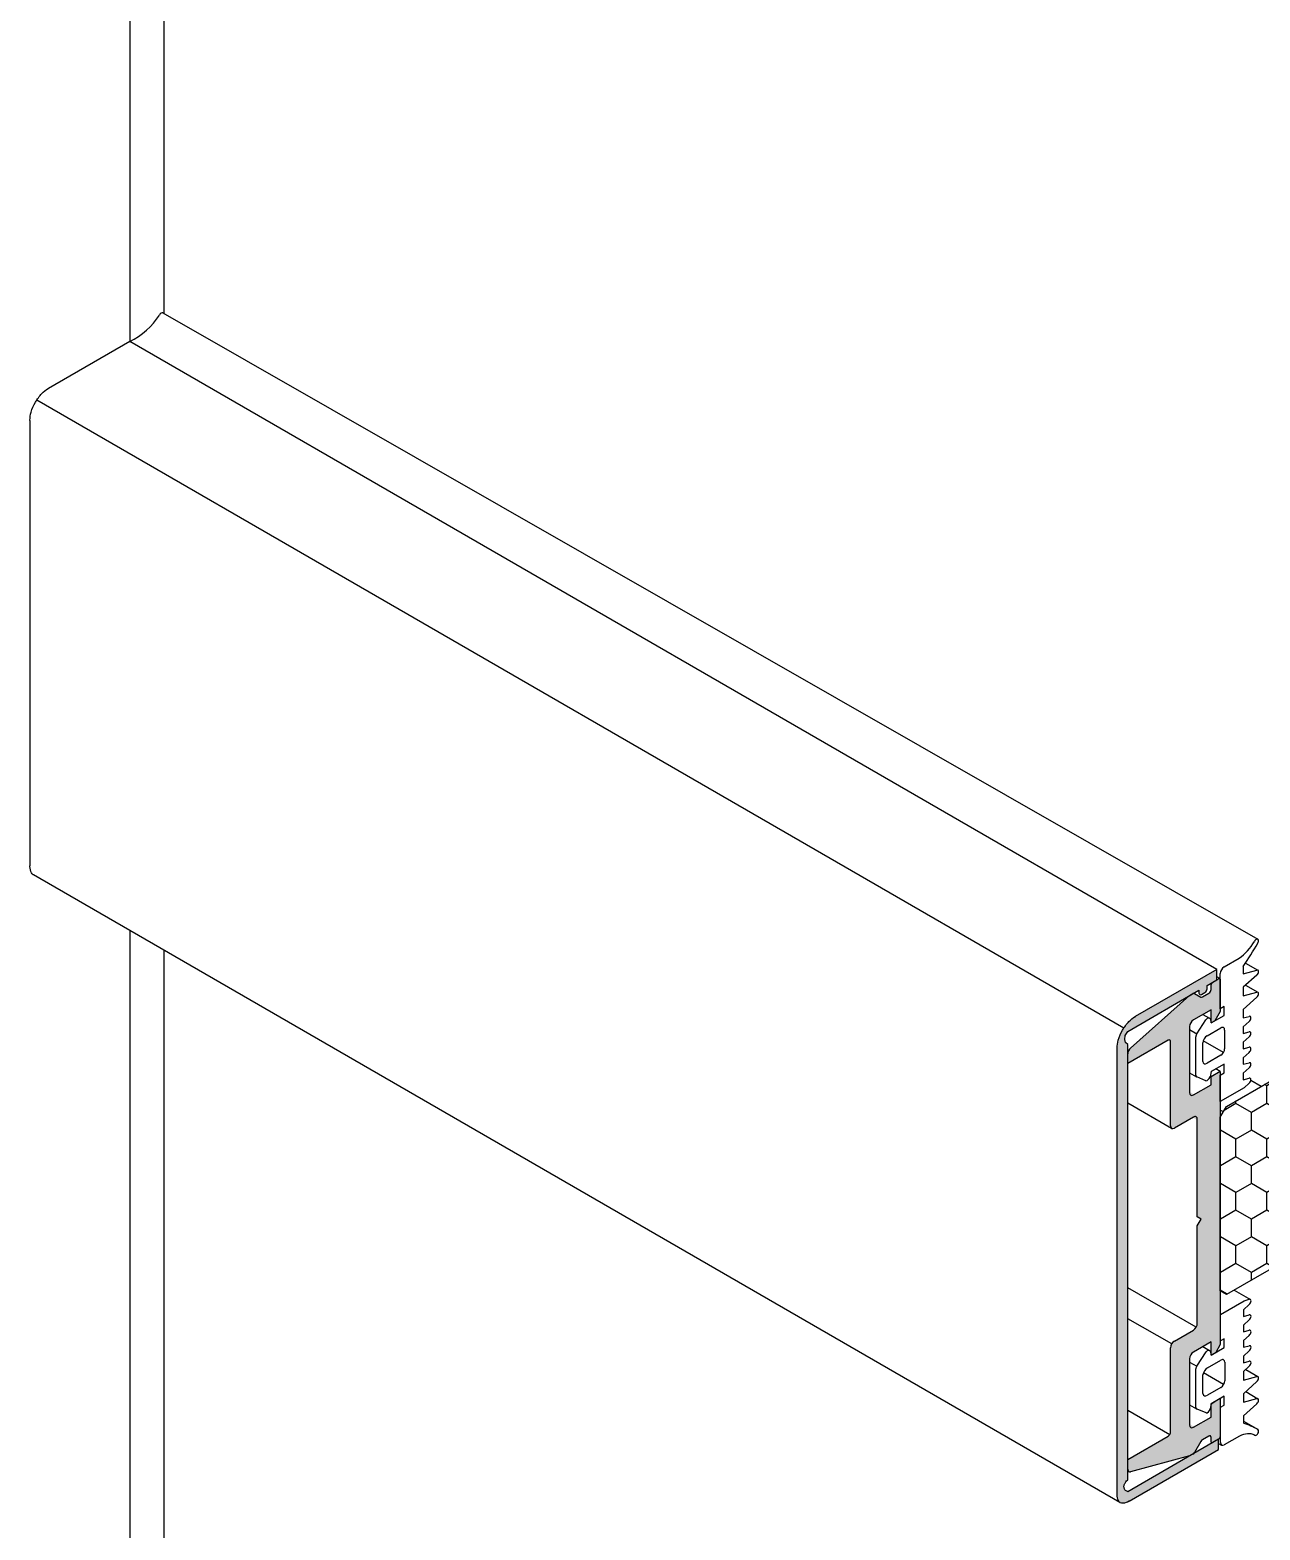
# Model space of a CAD drawing. Extents: x 0 to 4131, y -1600 to 527.
# Drawn here: x 101.1 to 144.4, y -1188.7 to -1135.9 of the extents above; entities that cross this region are included whole.
import ezdxf

# ---------------------------------------------------------------- set-up
doc = ezdxf.new("R2010")
doc.units = 0
doc.header["$LTSCALE"] = 7.5
doc.header["$MEASUREMENT"] = 0
for name, color, linetype in [('FILL', 8, 'CONTINUOUS'), ('FINE', 7, 'CONTINUOUS'), ('GOMMA', 3, 'CONTINUOUS'), ('TRATTEGGI', 140, 'CONTINUOUS'), ('VITERIA', 40, 'CONTINUOUS')]:
    doc.layers.add(name, color=color, linetype=linetype)

msp = doc.modelspace()

# ---------------------------------------------------------------- hatches: boundary and pattern name
at = {"layer": 'FILL'}
msp.add_hatch(color=256, dxfattribs=at).paths.add_polyline_path([(139.7527, -1171.6061), (139.67, -1171.5363), (139.655, -1171.4328), (139.6637, -1171.2881), (139.7527, -1171.1443), (142.2562, -1169.6989), (142.2562, -1169.7974, 0.5773503), (142.3481, -1169.8504), (142.4682, -1169.781, 0.2679492), (142.5447, -1169.6485), (142.5447, -1169.5323), (142.8961, -1169.3294), (142.8961, -1168.9651), (140.0344, -1170.6174, 0.0066832), (140.0214, -1170.6246, 0.0723411), (139.7972, -1170.8016, 0.0587519), (139.5715, -1171.104, 0.0587519), (139.4224, -1171.4507, 0.0723411), (139.3813, -1171.7334, 0.0066832), (139.3815, -1171.7482), (139.3815, -1187.4212, 0.113381), (139.4306, -1187.6646, 0.1568512), (139.4912, -1187.7315, 0.1568512), (139.5795, -1187.7505, 0.113381), (139.8147, -1187.6714), (142.9509, -1185.8607), (142.9509, -1185.4964), (139.7527, -1187.3429), (139.7052, -1187.3206), (139.6556, -1187.279), (139.6307, -1187.2266), (139.6198, -1187.171), (139.6212, -1187.1269), (139.6368, -1187.0763), (139.6646, -1187.0263), (139.7018, -1186.9761), (139.7527, -1186.9206)])
h = msp.add_hatch(color=256, dxfattribs=at)
edge = h.paths.add_edge_path()
edge.add_line((143.0111, -1172.5592), (142.688, -1172.7457))
edge.add_line((142.688, -1172.7457), (142.688, -1173.0256))
edge.add_line((142.688, -1173.0256), (142.0686, -1173.3832))
edge.add_ellipse((142.0686, -1173.2277), major_axis=(0.0952, 0.1649), ratio=0.5773503, start_angle=135, end_angle=225, ccw=False)
edge.add_line((141.9339, -1173.3054), (141.9339, -1170.9733))
edge.add_ellipse((142.0686, -1170.8955), major_axis=(0.0952, 0.1649), ratio=0.5773503, start_angle=45, end_angle=135, ccw=False)
edge.add_line((142.0686, -1170.7401), (142.688, -1170.3825))
edge.add_line((142.688, -1170.3825), (142.688, -1170.8462))
edge.add_line((142.688, -1170.8462), (142.6886, -1170.8485))
edge.add_line((142.6886, -1170.8485), (142.8226, -1170.7712))
edge.add_line((142.8226, -1170.7712), (143.0111, -1170.4447))
edge.add_line((143.0111, -1170.4447), (143.0111, -1169.3097))
edge.add_ellipse((142.9707, -1169.333), major_axis=(0.0286, 0.0495), ratio=0.5773503, start_angle=-45, end_angle=0)
edge.add_line((142.9993, -1169.2835), (142.9991, -1169.2834))
edge.add_ellipse((142.9707, -1169.333), major_axis=(0.0286, 0.0495), ratio=0.5773503, start_angle=0.31169, end_angle=45)
edge.add_line((142.9707, -1169.2864), (142.7284, -1169.4263))
edge.add_ellipse((142.7284, -1169.4729), major_axis=(0.0286, 0.0495), ratio=0.5773503, start_angle=45, end_angle=135)
edge.add_line((142.688, -1169.4963), (142.688, -1169.6673))
edge.add_ellipse((142.6072, -1169.7139), major_axis=(0.0571, 0.0989), ratio=0.5773503, start_angle=225, end_angle=315, ccw=False)
edge.add_line((142.6072, -1169.8072), (142.3631, -1169.9481))
edge.add_ellipse((142.3848, -1169.8423), major_axis=(0.0571, 0.0989), ratio=0.5773503, start_angle=180, end_angle=225, ccw=False)
edge.add_line((142.3277, -1169.9413), (142.1057, -1169.8131))
edge.add_line((142.1057, -1169.8131), (142.1054, -1169.8129))
edge.add_ellipse((142.0486, -1169.912), major_axis=(0.0571, 0.0989), ratio=0.5773503, start_angle=0.31169, end_angle=45)
edge.add_line((142.0486, -1169.8188), (141.9339, -1169.8849))
edge.add_line((141.9339, -1169.8849), (139.8525, -1171.7307))
edge.add_ellipse((139.8873, -1171.8608), major_axis=(0.0952, 0.1649), ratio=0.5773503, start_angle=60, end_angle=135)
edge.add_line((139.7527, -1171.9385), (139.7527, -1172.2793))
edge.add_line((139.7527, -1172.2793), (141.1799, -1171.4553))
edge.add_ellipse((141.1799, -1171.5486), major_axis=(0.0571, 0.0989), ratio=0.5773503, start_angle=-45, end_angle=45, ccw=False)
edge.add_line((141.2607, -1171.5019), (141.2607, -1174.4715))
edge.add_ellipse((141.3953, -1174.3938), major_axis=(0.0952, 0.1649), ratio=0.5773503, start_angle=135, end_angle=180)
edge.add_ellipse((141.3953, -1174.3938), major_axis=(0.0952, 0.1649), ratio=0.5773503, start_angle=180, end_angle=225)
edge.add_line((141.3953, -1174.5493), (142.0686, -1174.1606))
edge.add_ellipse((142.0686, -1174.316), major_axis=(0.0952, 0.1649), ratio=0.5773503, start_angle=-45, end_angle=45, ccw=False)
edge.add_line((142.2032, -1174.2383), (142.2032, -1177.6733))
edge.add_line((142.2032, -1177.6733), (142.3379, -1177.751))
edge.add_line((142.3379, -1177.751), (142.2032, -1177.9843))
edge.add_line((142.2032, -1177.9843), (142.2032, -1181.4193))
edge.add_ellipse((142.0686, -1181.497), major_axis=(0.0952, 0.1649), ratio=0.5773503, start_angle=270.94581, end_angle=315, ccw=False)
edge.add_ellipse((142.0686, -1181.497), major_axis=(0.0952, 0.1649), ratio=0.5773503, start_angle=225, end_angle=270.94581, ccw=False)
edge.add_line((142.0686, -1181.6525), (141.3953, -1182.0412))
edge.add_ellipse((141.3953, -1182.1966), major_axis=(0.0952, 0.1649), ratio=0.5773503, start_angle=45, end_angle=89.05684)
edge.add_ellipse((141.3953, -1182.1966), major_axis=(0.0952, 0.1649), ratio=0.5773503, start_angle=89.05684, end_angle=135)
edge.add_line((141.2607, -1182.2744), (141.2607, -1185.2691))
edge.add_ellipse((141.1799, -1185.2906), major_axis=(0.0571, 0.0989), ratio=0.5773503, start_angle=270, end_angle=315, ccw=False)
edge.add_ellipse((141.1799, -1185.2906), major_axis=(0.0571, 0.0989), ratio=0.5773503, start_angle=225, end_angle=270, ccw=False)
edge.add_line((141.1799, -1185.3839), (139.7527, -1186.208))
edge.add_line((139.7527, -1186.208), (139.7527, -1186.5487))
edge.add_ellipse((139.8873, -1186.471), major_axis=(-0.0952, -0.1649), ratio=0.5773503, start_angle=-45, end_angle=30)
edge.add_line((139.8525, -1186.6413), (141.9339, -1186.0836))
edge.add_line((141.9339, -1186.0836), (142.0486, -1186.0174))
edge.add_ellipse((142.0486, -1185.9241), major_axis=(0.0571, 0.0989), ratio=0.5773503, start_angle=225, end_angle=270)
edge.add_line((142.1057, -1185.9571), (142.3277, -1185.5726))
edge.add_ellipse((142.3848, -1185.6056), major_axis=(0.0571, 0.0989), ratio=0.5773503, start_angle=45, end_angle=90, ccw=False)
edge.add_line((142.3631, -1185.5248), (142.6072, -1185.3839))
edge.add_ellipse((142.6072, -1185.4772), major_axis=(0.0571, 0.0989), ratio=0.5773503, start_angle=-45, end_angle=45, ccw=False)
edge.add_line((142.688, -1185.4306), (142.688, -1185.6016))
edge.add_ellipse((142.7284, -1185.5783), major_axis=(0.0286, 0.0495), ratio=0.5773503, start_angle=135, end_angle=225)
edge.add_line((142.7284, -1185.6249), (142.9707, -1185.485))
edge.add_ellipse((142.9707, -1185.4383), major_axis=(0.0286, 0.0495), ratio=0.5773503, start_angle=225, end_angle=315)
edge.add_line((143.0111, -1185.415), (143.0111, -1184.0622))
edge.add_line((143.0111, -1184.0622), (142.8225, -1184.1711))
edge.add_line((142.8226, -1184.1712), (142.6931, -1184.246))
edge.add_line((142.6931, -1184.246), (142.688, -1184.271))
edge.add_line((142.688, -1184.271), (142.688, -1184.7154))
edge.add_line((142.688, -1184.7154), (142.0686, -1185.073))
edge.add_ellipse((142.0686, -1184.9175), major_axis=(0.0952, 0.1649), ratio=0.5773503, start_angle=135, end_angle=225, ccw=False)
edge.add_line((141.9339, -1184.9952), (141.9339, -1182.6631))
edge.add_ellipse((142.0686, -1182.5853), major_axis=(0.0952, 0.1649), ratio=0.5773503, start_angle=45, end_angle=135, ccw=False)
edge.add_line((142.0686, -1182.4299), (142.688, -1182.0723))
edge.add_line((142.688, -1182.0723), (142.688, -1182.5162))
edge.add_line((142.688, -1182.5162), (142.6931, -1182.5355))
edge.add_line((142.6931, -1182.5355), (142.8497, -1182.4451))
edge.add_line((142.8497, -1182.4451), (143.0111, -1182.1655))
edge.add_line((143.0111, -1182.1655), (143.0111, -1172.5592))
at = {"layer": 'VITERIA'}
h = msp.add_hatch(dxfattribs=at)
h.set_pattern_fill('HONEY', color=256, scale=5, angle=90, style=0)
h.set_pattern_definition([(90, (-16.1099, -1339.6263), (-0.5412659, 0.9375), [0.625, -1.25]), (210, (-16.1099, -1339.6263), (-0.5412659, -0.9375), [0.625, -1.25]), (150, (-16.1099, -1339.6263), (-1.0825318, 2e-09), [-1.25, 0.625])])
h.paths.add_polyline_path([(147.1428, -1171.7842), (146.9212, -1171.6563), (143.2337, -1173.7853), (143.0121, -1174.1691), (143.0121, -1180.2767), (143.2337, -1180.4046), (146.9212, -1178.2756), (147.1428, -1177.8918)])

# ---------------------------------------------------------------- linework, layer by layer
at = {"layer": 'FINE'}
for p, q in [((104.6271, -1101.7176), (104.6271, -1146.8705)), ((142.8961, -1168.9651), (104.6271, -1146.8705)), ((139.6176, -1171.029), (101.3486, -1148.9343)), ((101.1124, -1149.6536), (101.1124, -1165.3216)), ((139.4817, -1187.7255), (101.2321, -1165.6421)), ((104.6271, -1167.6022), (104.6271, -1209.7665)), ((142.8961, -1168.9651), (140.0214, -1170.6246)), ((142.8961, -1169.3294), (142.8961, -1168.9651)), ((142.5447, -1169.5323), (142.8961, -1169.3294)), ((139.7527, -1171.1443), (142.2562, -1169.6989)), ((142.2562, -1169.6989), (142.2562, -1169.7974)), ((142.3481, -1169.8504), (142.4682, -1169.781)), ((142.5447, -1169.6485), (142.5447, -1169.5323)), ((139.655, -1171.4328), (139.6637, -1171.2881)), ((139.67, -1171.5363), (139.655, -1171.4328)), ((139.6637, -1171.2881), (139.7527, -1171.1443)), ((139.7527, -1171.6061), (139.67, -1171.5363)), ((139.7527, -1186.9213), (139.7527, -1171.6061)), ((139.3815, -1187.4162), (139.3815, -1171.7482)), ((143.0111, -1172.5592), (142.688, -1172.7457)), ((143.0111, -1172.5592), (142.8497, -1172.466)), ((143.0111, -1172.5592), (143.0111, -1182.1655)), ((142.688, -1172.7457), (142.6544, -1172.7263)), ((142.2032, -1177.6733), (142.2032, -1174.2383)), ((142.2032, -1181.4193), (142.2032, -1177.9843)), ((142.1654, -1181.5492), (139.7527, -1180.1734)), ((141.3017, -1182.139), (139.7527, -1181.2558)), ((139.7527, -1184.4759), (141.237, -1185.3236)), ((139.6202, -1187.1573), (139.6207, -1187.1422)), ((139.6211, -1187.1726), (139.6202, -1187.1573)), ((139.6207, -1187.1422), (139.6226, -1187.1269)), ((139.6232, -1187.1882), (139.6211, -1187.1726)), ((139.6226, -1187.1269), (139.6261, -1187.1111)), ((139.6264, -1187.2045), (139.6232, -1187.1882)), ((139.6261, -1187.1111), (139.6312, -1187.0946)), ((139.6307, -1187.2217), (139.6264, -1187.2045)), ((139.6368, -1187.2395), (139.6307, -1187.2217)), ((139.6312, -1187.0946), (139.6381, -1187.0771)), ((139.6455, -1187.2577), (139.6368, -1187.2395)), ((139.6381, -1187.0771), (139.6469, -1187.0582)), ((139.6574, -1187.2759), (139.6455, -1187.2577)), ((139.6469, -1187.0582), (139.6583, -1187.0376)), ((139.6733, -1187.2938), (139.6574, -1187.2759)), ((139.6583, -1187.0376), (139.673, -1187.0149)), ((139.673, -1187.0149), (139.6917, -1186.9897)), ((139.694, -1187.3112), (139.6733, -1187.2938)), ((139.6917, -1186.9897), (139.7152, -1186.9616)), ((139.7202, -1187.3276), (139.694, -1187.3112)), ((139.7152, -1186.9616), (139.744, -1186.9301)), ((139.7527, -1187.3429), (139.7202, -1187.3276)), ((139.744, -1186.9301), (139.7527, -1186.9213))]:
    msp.add_line(p, q, dxfattribs=at)
at = {"layer": 'FINE', "extrusion": (2.77556e-17, 0.816497, 0.57735)}
for p, q in [((142.688, -1169.6673), (142.688, -1169.4963)), ((142.7284, -1169.4263), (142.9707, -1169.2864)), ((142.9993, -1169.2835), (142.8961, -1169.2246)), ((143.0111, -1169.3097), (143.0111, -1170.4447)), ((139.8525, -1171.7307), (141.9339, -1169.8849)), ((141.9339, -1169.8849), (142.0486, -1169.8188)), ((142.1057, -1169.8131), (142.0819, -1169.7995)), ((142.1057, -1169.8131), (142.3277, -1169.9413)), ((142.3848, -1169.9356), (142.6072, -1169.8072)), ((142.688, -1170.3825), (142.0686, -1170.7401)), ((142.688, -1170.8489), (142.688, -1170.3825)), ((143.0111, -1170.4447), (142.8226, -1170.7712)), ((141.9339, -1170.9733), (141.9339, -1173.3054)), ((142.6506, -1170.7066), (142.6886, -1170.8487)), ((142.8226, -1170.7712), (142.688, -1170.8489)), ((141.1799, -1171.4553), (139.7527, -1172.2793)), ((141.2607, -1174.4715), (141.2607, -1171.5019)), ((139.7527, -1172.2793), (139.7527, -1171.9385)), ((142.688, -1172.5592), (142.8495, -1172.4659)), ((142.0686, -1173.3832), (142.688, -1173.0256)), ((142.688, -1173.0256), (142.688, -1172.7457)), ((143.0118, -1173.6162), (143.0118, -1172.6833)), ((141.3001, -1174.5587), (139.7527, -1173.6749)), ((142.0686, -1174.1606), (141.3953, -1174.5493)), ((142.3379, -1177.751), (142.2032, -1177.6733)), ((142.2032, -1177.9843), (142.3379, -1177.751)), ((141.3953, -1182.0412), (142.0686, -1181.6525)), ((142.688, -1182.0723), (142.0686, -1182.4299)), ((142.688, -1182.5387), (142.688, -1182.0723)), ((143.0111, -1182.1655), (142.8495, -1182.4454)), ((141.2607, -1185.244), (141.2607, -1182.2744)), ((141.9339, -1182.6631), (141.9339, -1184.9952)), ((142.6551, -1182.3934), (142.6931, -1182.5355)), ((142.8495, -1182.4454), (142.688, -1182.5387)), ((142.688, -1184.2489), (142.8226, -1184.1712)), ((142.688, -1184.7154), (142.688, -1184.2489)), ((143.0111, -1184.0622), (143.0111, -1185.415)), ((142.0686, -1185.073), (142.688, -1184.7154)), ((139.7527, -1186.208), (141.1799, -1185.3839)), ((142.3277, -1185.5726), (142.1057, -1185.9571)), ((142.6072, -1185.3839), (142.3848, -1185.5123)), ((142.688, -1185.6016), (142.688, -1185.4306)), ((142.9707, -1185.485), (142.7284, -1185.6249)), ((139.7527, -1186.5487), (139.7527, -1186.208)), ((141.9339, -1186.0836), (139.8525, -1186.6413)), ((142.0486, -1186.0174), (141.9339, -1186.0836))]:
    msp.add_line(p, q, dxfattribs=at)
at = {"layer": 'FINE'}
for points in [[(104.6271, -1146.8705), (101.7653, -1148.5227)], [(104.6271, -1146.8705), (101.7653, -1148.5227)], [(139.802, -1187.679), (142.9509, -1185.8607), (142.9509, -1185.4964), (139.7527, -1187.3429)]]:
    msp.add_lwpolyline(points, dxfattribs=at)
for points in [[(101.1124, -1149.6536, -0.0066832), (101.1122, -1149.6387, -0.0723411), (101.1534, -1149.356, -0.0587519), (101.3025, -1149.0094, -0.0587519), (101.5281, -1148.7069, -0.0723411), (101.7524, -1148.53, -0.0066832), (101.7653, -1148.5227, -0.1568512)], [(101.2321, -1165.6421, -0.0190889), (101.2222, -1165.6369, -0.1568512), (101.1615, -1165.5699, -0.1066171), (101.1122, -1165.3414, -0.0049948), (101.1124, -1165.3216, -0.0587519)], [(139.3815, -1171.7482, -0.0066832), (139.3813, -1171.7334, -0.0723411), (139.4224, -1171.4507, -0.0587519), (139.5715, -1171.104, -0.0587519), (139.7972, -1170.8016, -0.0723411), (140.0214, -1170.6246, -0.0066832), (140.0344, -1170.6174, -0.1568512)], [(139.8191, -1187.6689, -0.0049948), (139.802, -1187.679, -0.1066171), (139.5795, -1187.7505, -0.1568512), (139.4912, -1187.7315, -0.1568512), (139.4306, -1187.6646, -0.1066171), (139.3813, -1187.4361, -0.0049948), (139.3815, -1187.4162, -0.0587519)]]:
    msp.add_lwpolyline(points, format="xyb", dxfattribs=at)
for centre, radius, start, end in [((142.3174, -1169.7974), 0.0612, 180, 300), ((142.3916, -1169.6485), 0.1531, 300, 360)]:
    msp.add_arc(centre, radius, start, end, dxfattribs=at)
for centre, major_axis, start_param, end_param in [((142.7284, -1169.4729), (0.0286, 0.0495), 0.7853982, 2.3561945), ((142.9707, -1169.333), (0.0286, 0.0495), -0.7853982, 0.7853982), ((142.0486, -1169.912), (0.0571, 0.0989), 0, 0.7853982), ((142.3848, -1169.8423), (0.0571, 0.0989), 3.1415927, 3.9269908), ((142.6072, -1169.7139), (0.0571, 0.0989), 3.9269908, 5.4977871), ((142.0686, -1170.8955), (0.0952, 0.1649), 0.7853982, 2.3561945), ((141.1799, -1171.5486), (0.0571, 0.0989), -0.7853982, 0.7853982), ((139.8873, -1171.8608), (0.0952, 0.1649), 1.0471976, 2.3561945), ((142.0686, -1173.2277), (0.0952, 0.1649), 2.3561945, 3.9269908), ((142.0686, -1174.316), (0.0952, 0.1649), -0.7853982, 0.7853982), ((141.3953, -1174.3938), (0.0952, 0.1649), 2.3561945, 3.9269908), ((142.0686, -1181.497), (0.0952, 0.1649), 3.9269908, 5.4977871), ((141.3953, -1182.1966), (0.0952, 0.1649), 0.7853982, 2.3561945), ((142.0686, -1182.5853), (0.0952, 0.1649), 0.7853982, 2.3561945), ((141.1799, -1185.2906), (0.0571, 0.0989), 3.9269908, 5.4977871), ((142.0686, -1184.9175), (0.0952, 0.1649), 2.3561945, 3.9269908), ((142.3848, -1185.6056), (0.0571, 0.0989), 0.7853982, 1.5707963), ((142.6072, -1185.4772), (0.0571, 0.0989), -0.7853982, 0.7853982), ((142.7284, -1185.5783), (0.0286, 0.0495), 2.3561945, 3.9269908), ((142.9707, -1185.4383), (0.0286, 0.0495), 3.9269908, 5.4977871), ((142.0486, -1185.9241), (0.0571, 0.0989), 3.9269908, 4.712389), ((139.8873, -1186.471), (-0.0952, -0.1649), -0.7853982, 0.5235988)]:
    msp.add_ellipse(centre, major_axis=major_axis, ratio=0.5773503, start_param=start_param, end_param=end_param, dxfattribs=at)
at = {"layer": 'GOMMA'}
for p, q in [((105.8269, -1100.7977), (105.8269, -1145.8915)), ((105.7901, -1145.8705), (144.3335, -1167.9014)), ((105.8269, -1168.2949), (105.8269, -1207.4041)), ((143.1262, -1171.8877), (142.4114, -1171.475)), ((143.1306, -1183.5745), (142.4159, -1183.1618))]:
    msp.add_line(p, q, dxfattribs=at)
at = {"layer": 'GOMMA', "extrusion": (2.77556e-17, 0.816497, 0.57735)}
for p, q in [((143.1464, -1168.8742), (143.6811, -1168.5655)), ((143.8197, -1168.8586), (143.8197, -1169.1179)), ((143.8982, -1168.7409), (144.3346, -1168.9929)), ((143.0118, -1170.3512), (143.0118, -1169.1074)), ((143.8197, -1169.1179), (144.2984, -1168.9896)), ((144.2984, -1169.1699), (143.8197, -1169.5944)), ((143.8197, -1169.5944), (143.8197, -1169.8953)), ((143.8197, -1169.8953), (144.2984, -1169.767)), ((144.2984, -1169.9472), (143.8197, -1170.3717)), ((143.9026, -1169.5208), (144.3346, -1169.7703)), ((142.3965, -1170.5508), (142.6302, -1170.6857)), ((143.1464, -1170.2734), (143.0118, -1170.3512)), ((143.1464, -1170.5844), (143.1464, -1170.2734)), ((143.8197, -1170.3717), (143.8197, -1170.6727)), ((142.1905, -1171.2332), (142.5052, -1170.7339)), ((142.554, -1171.2996), (143.031, -1171.0242)), ((142.6886, -1170.8487), (143.1464, -1170.5844)), ((143.8197, -1170.6727), (144.0291, -1170.6166)), ((144.0291, -1170.7968), (143.8197, -1170.9825)), ((143.8197, -1170.9825), (143.8197, -1171.2169)), ((141.9339, -1171.0851), (142.1905, -1171.2332)), ((142.1501, -1172.6919), (142.1501, -1171.3373)), ((142.3924, -1172.2014), (142.3924, -1171.5484)), ((143.1656, -1171.102), (143.1656, -1171.755)), ((143.8197, -1171.2169), (144.0291, -1171.1607)), ((144.0291, -1171.341), (143.8197, -1171.5267)), ((143.8197, -1171.5267), (143.8197, -1171.761)), ((143.031, -1171.9882), (142.554, -1172.2636)), ((143.8197, -1171.761), (144.0291, -1171.7049)), ((144.0291, -1171.8851), (143.8197, -1172.0708)), ((143.8197, -1172.0708), (143.8197, -1172.3052)), ((141.9339, -1172.6057), (142.1737, -1172.7442)), ((142.6886, -1172.559), (142.6506, -1172.745)), ((143.1464, -1172.2946), (142.6886, -1172.559)), ((143.0118, -1172.6833), (143.1464, -1172.6056)), ((143.1464, -1172.6056), (143.1464, -1172.2946)), ((143.8197, -1172.3052), (144.0291, -1172.2491)), ((144.0291, -1172.4293), (143.8197, -1172.615)), ((143.8197, -1172.615), (143.8197, -1172.8494)), ((142.5052, -1172.8856), (142.1847, -1172.7485)), ((143.85, -1173.1322), (143.0118, -1173.6162)), ((143.8197, -1172.8494), (144.0291, -1172.7932)), ((144.0291, -1172.9735), (143.85, -1173.1322)), ((143.0111, -1179.9652), (143.0121, -1179.9658)), ((143.5029, -1180.2491), (144.0698, -1180.5764)), ((143.8545, -1180.6212), (144.0336, -1180.5732)), ((143.0163, -1181.1051), (143.8545, -1180.6212)), ((143.0163, -1182.038), (143.0163, -1181.1051)), ((144.0336, -1180.7534), (143.8242, -1180.9391)), ((143.8242, -1180.9391), (143.8242, -1181.1735)), ((143.8242, -1181.1735), (144.0336, -1181.1174)), ((144.0336, -1181.2976), (143.8242, -1181.4833)), ((143.8242, -1181.4833), (143.8242, -1181.7176)), ((143.1509, -1181.9602), (143.0163, -1182.038)), ((143.1509, -1182.2712), (143.1509, -1181.9602)), ((143.8242, -1181.7176), (144.0336, -1181.6615)), ((144.0336, -1181.8417), (143.8242, -1182.0274)), ((143.8242, -1182.0274), (143.8242, -1182.2618)), ((142.1892, -1182.9279), (142.5097, -1182.4207)), ((142.4013, -1182.2378), (142.6347, -1182.3725)), ((142.6931, -1182.5355), (143.1509, -1182.2712)), ((143.8242, -1182.2618), (144.0336, -1182.2057)), ((144.0336, -1182.3859), (143.8242, -1182.5716)), ((143.8242, -1182.5716), (143.8242, -1182.806)), ((141.9339, -1182.7805), (142.1892, -1182.9279)), ((142.1545, -1184.3791), (142.1545, -1183.0245)), ((142.5585, -1182.9864), (143.0354, -1182.711)), ((143.1701, -1182.7888), (143.1701, -1183.4418)), ((143.8242, -1182.806), (144.0336, -1182.7499)), ((144.0336, -1182.9301), (143.8242, -1183.1158)), ((143.8242, -1183.1158), (143.8242, -1183.4167)), ((143.9071, -1183.0423), (144.3391, -1183.2917)), ((142.3969, -1183.8882), (142.3969, -1183.2352)), ((143.0354, -1183.675), (142.5585, -1183.9503)), ((143.8242, -1183.4167), (144.3029, -1183.2885)), ((144.3029, -1183.4687), (143.8242, -1183.8932)), ((142.6931, -1184.2458), (142.6551, -1184.4318)), ((143.1509, -1183.9814), (142.6931, -1184.2458)), ((143.1509, -1184.2924), (143.1509, -1183.9814)), ((143.8242, -1183.8932), (143.8242, -1184.1941)), ((143.8242, -1184.1941), (144.3029, -1184.0658)), ((144.3029, -1184.2461), (143.8242, -1184.6705)), ((143.9071, -1183.8196), (144.3391, -1184.0691)), ((141.9339, -1184.2904), (142.1782, -1184.4314)), ((142.5097, -1184.5724), (142.1949, -1184.4365)), ((143.0163, -1184.3701), (143.1509, -1184.2924)), ((143.0163, -1185.614), (143.0163, -1184.3701)), ((143.8242, -1184.6705), (143.8242, -1184.9298)), ((143.8242, -1184.8574), (144.3414, -1185.1561)), ((143.8242, -1184.8575), (144.3395, -1185.155)), ((142.9509, -1185.6406), (143.0557, -1185.7011)), ((143.6856, -1185.383), (143.1509, -1185.6917)), ((144.2146, -1185.3467), (144.2272, -1185.3539))]:
    msp.add_line(p, q, dxfattribs=at)
at = {"layer": 'GOMMA'}
msp.add_lwpolyline([(143.0163, -1181.1051), (143.0111, -1181.1051)], dxfattribs=at)
for centre, major_axis, ratio, start_param, end_param in [((103.4707, -1144.5245), (-1.8494, 1.8494), 1, 2.8141688, 3.3531176), ((105.7298, -1145.9673), (0.0571, 0.0989), 0.5773503, -0.0586118, 1.671786), ((144.2798, -1168.0021), (0.0571, 0.0989), 0.5773503, 4.679266, 7.9549713), ((143.597, -1167.5657), (0.6447, 1.1166), 0.5773503, 4.0193571, 4.6751259), ((139.9417, -1165.3998), (4.4378, 7.6865), 0.5773503, 4.5930744, 4.7024256), ((143.1464, -1169.0296), (0.0952, 0.1649), 0.5773503, 0.7853982, 2.3561945), ((144.2775, -1169.0918), (0.0571, 0.0989), 0.5773503, 4.1887902, 6.8067841), ((144.2775, -1169.8692), (0.0571, 0.0989), 0.5773503, 4.1887902, 6.8067841), ((142.5532, -1170.8191), (0.077, 0.1334), 0.5773503, -0.321789, 1.2416371), ((143.031, -1171.1797), (0.0952, 0.1649), 0.5773503, -0.7853982, 0.7853982), ((144.0082, -1170.7187), (0.0571, 0.0989), 0.5773503, 4.1887902, 6.8067841), ((142.2308, -1171.2907), (0.0571, 0.0989), 0.5773503, 1.3089969, 2.3561945), ((142.5503, -1171.4863), (0.1131, 0.1959), 0.5773503, 0.7625752, 2.1976977), ((144.0082, -1171.2629), (0.0571, 0.0989), 0.5773503, 4.1887902, 6.8067841), ((143.031, -1171.8327), (0.0952, 0.1649), 0.5773503, 3.9269908, 5.4977871), ((144.0082, -1171.8071), (0.0571, 0.0989), 0.5773503, 4.1887902, 6.8067841), ((142.5503, -1172.081), (0.1131, 0.1959), 0.5773503, 2.5146913, 3.9498138), ((144.0082, -1172.3513), (0.0571, 0.0989), 0.5773503, 4.1887902, 6.8067841), ((142.2308, -1172.6452), (0.0571, 0.0989), 0.5773503, 2.3561945, 3.3194465), ((142.5532, -1172.745), (0.077, 0.1334), 0.5773503, 3.4707518, 5.034178), ((144.0082, -1172.8954), (0.0571, 0.0989), 0.5773503, 4.1887902, 6.8067841), ((144.0127, -1180.6754), (0.0571, 0.0989), 0.5773503, 4.1887902, 6.8067841), ((144.0127, -1181.2195), (0.0571, 0.0989), 0.5773503, 4.1887902, 6.8067841), ((144.0127, -1181.7637), (0.0571, 0.0989), 0.5773503, 4.1887902, 6.8067841), ((142.5577, -1182.5059), (0.077, 0.1334), 0.5773503, -0.321789, 1.2416371), ((143.0354, -1182.8665), (0.0952, 0.1649), 0.5773503, -0.7853982, 0.7853982), ((144.0127, -1182.3079), (0.0571, 0.0989), 0.5773503, 4.1887902, 6.8067841), ((142.2353, -1182.9778), (0.0571, 0.0989), 0.5773503, 1.3929425, 2.3561945), ((142.5548, -1183.1731), (0.1131, 0.1959), 0.5773503, 0.7625752, 2.1976977), ((144.0127, -1182.852), (0.0571, 0.0989), 0.5773503, 4.1887902, 6.8067841), ((143.0354, -1183.5195), (0.0952, 0.1649), 0.5773503, 3.9269908, 5.4977871), ((144.282, -1183.3906), (0.0571, 0.0989), 0.5773503, 4.1887902, 6.8067841), ((142.5548, -1183.7678), (0.1131, 0.1959), 0.5773503, 2.5146913, 3.9498138), ((144.282, -1184.168), (0.0571, 0.0989), 0.5773503, 4.1887902, 6.8067841), ((142.2353, -1184.3324), (0.0571, 0.0989), 0.5773503, 2.3561945, 3.403392), ((142.5577, -1184.4318), (0.077, 0.1334), 0.5773503, 3.4707518, 5.034178), ((143.6015, -1186.4798), (0.6447, 1.1166), 0.5773503, 0.0372631, 0.6930319), ((139.9462, -1192.8666), (4.4378, 7.6865), 0.5773503, 0.0099634, 0.1193145), ((144.2843, -1185.255), (0.0571, 0.0989), 0.5773503, 3.040603, 6.3163083), ((143.1509, -1185.5362), (0.0952, 0.1649), 0.5773503, 2.3561945, 3.9269908)]:
    msp.add_ellipse(centre, major_axis=major_axis, ratio=ratio, start_param=start_param, end_param=end_param, dxfattribs=at)
at = {"layer": 'TRATTEGGI'}
msp.add_line((144.4506, -1173.0821), (144.0867, -1172.872), dxfattribs=at)
at = {"layer": 'VITERIA'}
msp.add_line((143.1229, -1173.9772), (143.0111, -1173.9126), dxfattribs=at)
msp.add_lwpolyline([(147.1428, -1177.8918), (146.9212, -1178.2756), (143.2337, -1180.4046), (143.0121, -1180.2767), (143.0121, -1174.1691), (143.2337, -1173.7853), (146.9212, -1171.6563), (147.1428, -1171.7842)], close=True, dxfattribs=at)

doc.saveas('drawing.dxf')
